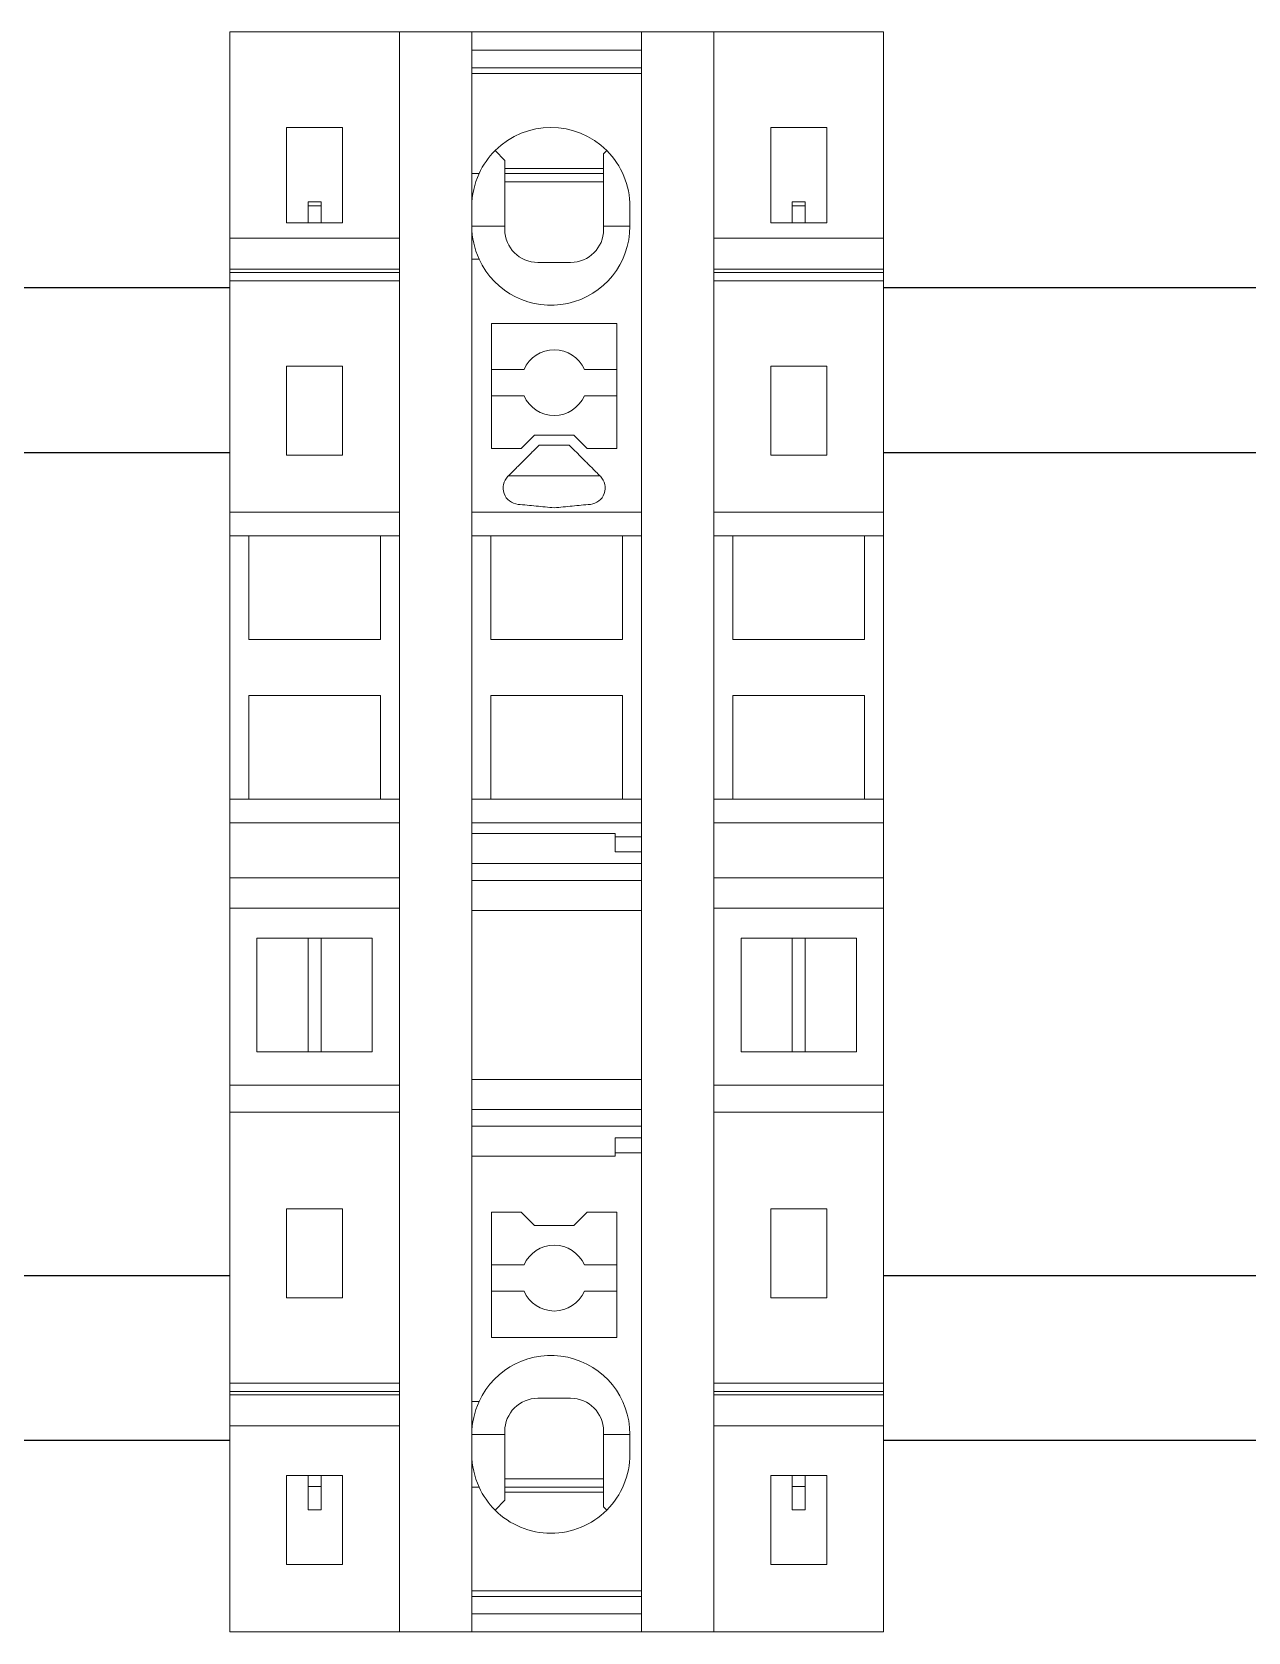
# Model space of a CAD drawing. Header units: millimetres. Extents: x 42356 to 50646, y 31507 to 39566.
# Drawn here: x 47858.69 to 47895.61, y 33177.66 to 33226.26 of the extents above; entities that cross this region are included whole.
import ezdxf

# ---------------------------------------------------------------- set-up
doc = ezdxf.new("R2010")
doc.units = ezdxf.units.MM
doc.set_wipeout_variables(frame=1)
doc.layers.add('000-PI-Oprema', color=30, linetype='Continuous', lineweight=5)
doc.layers.add('SI-ORMAR-Oprema', color=30, linetype='Continuous', lineweight=5)
doc.layers.add('004-PI-DIN Šina', color=3, linetype='Continuous')

# ---------------------------------------------------------------- blocks, each defined once
blk = doc.blocks.new('*U103')
at = {"layer": '004-PI-DIN Šina'}
blk.add_lwpolyline([(540, -17.5), (540, 17.5), (0, 17.5), (0, -17.5)], close=True, dxfattribs=at)
for points in [[(0, 12.5), (540, 12.5)], [(0, -12.5), (540, -12.5)]]:
    blk.add_lwpolyline(points, dxfattribs=at)
blk = doc.blocks.new('*U107')
blk.add_wipeout([(-24.3, 0), (24.3, 0), (24.3, -7.35), (-24.3, -7.35)])
at = {"layer": 'SI-ORMAR-Oprema'}
for p, q in [((24.3, 0), (-24.3, 0)), ((24.3, -7.35), (24.3, 0)), ((-24.3, 0), (-24.3, -7.35)), ((-18.035, -2.2), (-24.3, -2.2)), ((-18.035, -7.35), (-18.035, -2.2)), ((-17.098, -2.2), (-18.035, -2.2)), ((-17.098, -7.35), (-17.098, -2.2)), ((-16.998, -2.2), (-17.098, -2.2)), ((-16.998, -2.2), (-16.998, -7.35)), ((-16.74, -2.2), (-16.998, -2.2)), ((-16.74, -2.2), (-16.74, -7.35)), ((-9.718, -2.2), (-16.74, -2.2)), ((-9.718, -2.2), (-9, -2.2)), ((-9.718, -7.35), (-9.718, -2.2)), ((-9, -2.775), (-9, -2.2)), ((-9, -2.2), (-1, -2.2)), ((-1, -2.2), (-1, -2.775)), ((-1, -2.2), (-0.282, -2.2)), ((-0.282, -2.2), (1.39, -2.2)), ((-0.282, -7.35), (-0.282, -2.2)), ((2.315, -2.2), (1.39, -2.2)), ((1.39, -2.2), (1.39, -7.35)), ((7.689, -2.2), (2.315, -2.2)), ((2.315, -2.2), (2.315, -7.35)), ((7.689, -2.2), (7.689, -7.35)), ((8.51, -2.2), (7.689, -2.2)), ((8.51, -7.35), (8.51, -2.2)), ((8.51, -2.2), (16.74, -2.2)), ((16.74, -2.2), (16.74, -7.35)), ((16.74, -2.2), (16.998, -2.2)), ((16.998, -7.35), (16.998, -2.2)), ((16.998, -2.2), (17.098, -2.2)), ((18.035, -2.2), (17.098, -2.2)), ((17.098, -7.35), (17.098, -2.2)), ((18.035, -2.2), (24.3, -2.2)), ((18.035, -7.35), (18.035, -2.2)), ((-9, -6.775), (-9, -2.775)), ((-9, -2.775), (-5.85, -2.775)), ((-5.85, -2.775), (-5.85, -6.775)), ((-4.15, -2.775), (-1, -2.775)), ((-4.15, -6.775), (-4.15, -2.775)), ((-1, -2.775), (-1, -6.775)), ((3.225, -3.025), (6.675, -3.025)), ((3.225, -4.575), (3.225, -3.025)), ((6.675, -3.025), (6.675, -4.575)), ((-21.4, -5.625), (-21.4, -3.925)), ((-21.4, -3.925), (-18.5, -3.925)), ((-18.5, -3.925), (-18.5, -4.575)), ((-14.15, -3.925), (-11.45, -3.925)), ((-14.15, -5.625), (-14.15, -3.925)), ((-11.45, -3.925), (-11.45, -5.625)), ((11.45, -3.925), (14.15, -3.925)), ((11.45, -5.625), (11.45, -3.925)), ((14.15, -3.925), (14.15, -5.625)), ((19.55, -4.575), (19.55, -3.925)), ((19.55, -3.925), (22.25, -3.925)), ((22.25, -3.925), (22.25, -5.625)), ((-19.015, -4.575), (-19.145, -4.575)), ((-19.145, -4.975), (-19.145, -4.575)), ((-19.015, -4.575), (-19.015, -4.975)), ((-19.015, -4.575), (-18.5, -4.575)), ((-18.5, -4.575), (-18.5, -4.975)), ((3.225, -4.575), (6.675, -4.575)), ((3.225, -4.975), (3.225, -4.575)), ((6.675, -4.575), (6.675, -4.975)), ((19.55, -4.975), (19.55, -4.575)), ((19.55, -4.575), (19.885, -4.575)), ((19.885, -4.575), (19.885, -4.975)), ((20.585, -4.575), (19.885, -4.575)), ((20.585, -4.575), (20.585, -4.975)), ((-19.015, -4.975), (-19.145, -4.975)), ((-19.015, -4.975), (-18.5, -4.975)), ((-18.5, -4.975), (-18.5, -5.625)), ((3.225, -4.975), (6.675, -4.975)), ((3.225, -6.525), (3.225, -4.975)), ((6.675, -4.975), (6.675, -6.525)), ((19.55, -4.975), (19.885, -4.975)), ((19.55, -5.625), (19.55, -4.975)), ((20.585, -4.975), (19.885, -4.975)), ((-18.5, -5.625), (-21.4, -5.625)), ((-11.45, -5.625), (-14.15, -5.625)), ((14.15, -5.625), (11.45, -5.625)), ((22.25, -5.625), (19.55, -5.625)), ((-5.85, -6.775), (-9, -6.775)), ((-9, -7.35), (-9, -6.775)), ((-1, -6.775), (-4.15, -6.775)), ((-1, -6.775), (-1, -7.35)), ((6.675, -6.525), (3.225, -6.525)), ((-18.035, -7.35), (-24.3, -7.35)), ((-17.098, -7.35), (-18.035, -7.35)), ((-16.998, -7.35), (-17.098, -7.35)), ((-16.74, -7.35), (-16.998, -7.35)), ((-9.718, -7.35), (-16.74, -7.35)), ((-9.718, -7.35), (-9, -7.35)), ((-9, -7.35), (-1, -7.35)), ((-1, -7.35), (-0.282, -7.35)), ((-0.282, -7.35), (1.39, -7.35)), ((1.39, -7.35), (2.315, -7.35)), ((2.315, -7.35), (7.689, -7.35)), ((7.689, -7.35), (8.51, -7.35)), ((8.51, -7.35), (16.74, -7.35)), ((16.74, -7.35), (16.998, -7.35)), ((16.998, -7.35), (17.098, -7.35)), ((18.035, -7.35), (17.098, -7.35)), ((18.035, -7.35), (24.3, -7.35))]:
    blk.add_line(p, q, dxfattribs=at)
blk = doc.blocks.new('*U115')
blk.add_wipeout([(47227.3, 37326.634), (47227.3, 37321.484), (47275.9, 37321.484), (47275.9, 37326.634)])
at = {"layer": '000-PI-Oprema'}
for p, q in [((47227.3, 37321.484), (47227.3, 37326.634)), ((47227.848, 37326.634), (47227.3, 37326.634)), ((47228.388, 37326.634), (47227.848, 37326.634)), ((47227.848, 37321.484), (47227.848, 37326.634)), ((47228.388, 37321.484), (47228.388, 37326.634)), ((47228.557, 37326.634), (47228.388, 37326.634)), ((47228.557, 37321.484), (47228.557, 37326.634)), ((47241.881, 37326.634), (47228.557, 37326.634)), ((47233.2, 37326.284), (47232.6, 37326.284)), ((47233.2, 37325.484), (47233.2, 37326.284)), ((47241.881, 37321.484), (47241.881, 37326.634)), ((47242.6, 37326.634), (47241.881, 37326.634)), ((47242.6, 37326.634), (47242.6, 37326.059)), ((47250.6, 37326.634), (47242.6, 37326.634)), ((47250.6, 37326.634), (47250.6, 37326.059)), ((47251.318, 37326.634), (47250.6, 37326.634)), ((47251.318, 37326.634), (47251.751, 37326.634)), ((47251.318, 37321.484), (47251.318, 37326.634)), ((47251.751, 37325.834), (47251.751, 37326.634)), ((47252.207, 37326.634), (47251.751, 37326.634)), ((47252.207, 37326.634), (47252.56, 37326.634)), ((47252.207, 37325.834), (47252.207, 37326.634)), ((47253.072, 37326.634), (47252.56, 37326.634)), ((47252.56, 37326.634), (47252.56, 37321.484)), ((47253.072, 37326.634), (47253.072, 37321.484)), ((47253.072, 37326.634), (47253.984, 37326.634)), ((47253.984, 37321.484), (47253.984, 37326.634)), ((47253.984, 37326.634), (47259.116, 37326.634)), ((47259.116, 37326.634), (47259.116, 37321.484)), ((47259.116, 37326.634), (47260.028, 37326.634)), ((47260.028, 37326.634), (47260.028, 37321.484)), ((47260.028, 37326.634), (47260.54, 37326.634)), ((47260.54, 37321.484), (47260.54, 37326.634)), ((47260.54, 37326.634), (47260.893, 37326.634)), ((47260.893, 37325.834), (47260.893, 37326.634)), ((47261.349, 37326.634), (47260.893, 37326.634)), ((47261.349, 37325.834), (47261.349, 37326.634)), ((47274.65, 37326.634), (47261.349, 37326.634)), ((47269.9, 37326.284), (47270.5, 37326.284)), ((47269.9, 37325.484), (47269.9, 37326.284)), ((47274.65, 37321.484), (47274.65, 37326.634)), ((47274.65, 37326.634), (47274.818, 37326.634)), ((47274.818, 37321.484), (47274.818, 37326.634)), ((47274.818, 37326.634), (47275.352, 37326.634)), ((47275.352, 37321.484), (47275.352, 37326.634)), ((47275.352, 37326.634), (47275.9, 37326.634)), ((47275.9, 37321.484), (47275.9, 37326.634)), ((47237.55, 37325.884), (47236.15, 37325.884)), ((47236.15, 37325.884), (47236.15, 37322.084)), ((47238.35, 37325.884), (47237.55, 37325.884)), ((47237.55, 37324.901), (47237.55, 37325.884)), ((47239.95, 37325.884), (47238.35, 37325.884)), ((47238.35, 37325.884), (47238.35, 37324.901)), ((47239.95, 37324.984), (47239.95, 37325.884)), ((47242.6, 37326.059), (47242.6, 37322.059)), ((47245.75, 37326.059), (47242.6, 37326.059)), ((47245.75, 37322.059), (47245.75, 37326.059)), ((47247.45, 37326.059), (47247.45, 37322.059)), ((47250.6, 37326.059), (47247.45, 37326.059)), ((47250.6, 37326.059), (47250.6, 37322.059)), ((47251.65, 37321.484), (47251.65, 37325.834)), ((47251.65, 37325.834), (47251.751, 37325.834)), ((47251.751, 37325.834), (47252.207, 37325.834)), ((47260.893, 37325.834), (47261.349, 37325.834)), ((47261.349, 37325.834), (47261.45, 37325.834)), ((47261.45, 37325.834), (47261.45, 37321.484)), ((47264.75, 37325.884), (47263.15, 37325.884)), ((47263.15, 37325.884), (47263.15, 37324.984)), ((47264.75, 37324.901), (47264.75, 37325.884)), ((47265.55, 37325.884), (47264.75, 37325.884)), ((47265.55, 37325.884), (47265.55, 37324.901)), ((47266.95, 37325.884), (47265.55, 37325.884)), ((47266.95, 37322.084), (47266.95, 37325.884)), ((47231, 37325.484), (47230.903, 37325.581)), ((47231.45, 37325.484), (47231, 37325.484)), ((47231.45, 37325.484), (47231.45, 37322.484)), ((47231.6, 37325.484), (47231.45, 37325.484)), ((47231.6, 37322.484), (47231.6, 37325.484)), ((47231.85, 37325.484), (47231.6, 37325.484)), ((47231.85, 37325.484), (47231.85, 37322.484)), ((47233.2, 37325.484), (47231.85, 37325.484)), ((47233.3, 37325.484), (47233.2, 37325.484)), ((47240.78, 37325.371), (47240.78, 37322.597)), ((47269.8, 37325.484), (47269.9, 37325.484)), ((47269.9, 37325.484), (47271.25, 37325.484)), ((47271.25, 37325.484), (47271.25, 37322.484)), ((47271.25, 37325.484), (47271.5, 37325.484)), ((47271.5, 37322.484), (47271.5, 37325.484)), ((47271.5, 37325.484), (47271.65, 37325.484)), ((47271.65, 37325.484), (47271.65, 37322.484)), ((47271.65, 37325.484), (47272.1, 37325.484)), ((47272.1, 37325.484), (47272.197, 37325.581)), ((47239.55, 37324.584), (47239.95, 37324.984)), ((47263.15, 37324.984), (47263.55, 37324.584)), ((47239.55, 37323.384), (47239.55, 37324.584)), ((47263.55, 37324.584), (47263.55, 37323.384)), ((47268.8, 37323.484), (47268.8, 37324.484)), ((47239.95, 37322.984), (47239.55, 37323.384)), ((47263.55, 37323.384), (47263.15, 37322.984)), ((47237.55, 37322.084), (47237.55, 37323.068)), ((47238.35, 37323.068), (47238.35, 37322.084)), ((47239.95, 37322.084), (47239.95, 37322.984)), ((47263.15, 37322.984), (47263.15, 37322.084)), ((47264.75, 37322.084), (47264.75, 37323.068)), ((47265.55, 37323.068), (47265.55, 37322.084)), ((47230.903, 37322.187), (47231.2, 37322.484)), ((47231.2, 37322.484), (47231.45, 37322.484)), ((47231.45, 37322.484), (47231.6, 37322.484)), ((47231.6, 37322.484), (47231.85, 37322.484)), ((47231.85, 37322.484), (47233.2, 37322.484)), ((47233.3, 37322.484), (47233.2, 37322.484)), ((47233.2, 37322.484), (47233.2, 37321.484)), ((47269.8, 37322.484), (47269.9, 37322.484)), ((47271.25, 37322.484), (47269.9, 37322.484)), ((47269.9, 37322.484), (47269.9, 37321.484)), ((47271.5, 37322.484), (47271.25, 37322.484)), ((47271.65, 37322.484), (47271.5, 37322.484)), ((47271.9, 37322.484), (47271.65, 37322.484)), ((47272.197, 37322.187), (47271.9, 37322.484)), ((47236.15, 37322.084), (47237.55, 37322.084)), ((47237.55, 37322.084), (47238.35, 37322.084)), ((47238.35, 37322.084), (47239.95, 37322.084)), ((47242.6, 37322.059), (47245.75, 37322.059)), ((47242.6, 37322.059), (47242.6, 37321.484)), ((47247.45, 37322.059), (47250.6, 37322.059)), ((47250.6, 37322.059), (47250.6, 37321.484)), ((47263.15, 37322.084), (47264.75, 37322.084)), ((47264.75, 37322.084), (47265.55, 37322.084)), ((47265.55, 37322.084), (47266.95, 37322.084)), ((47227.848, 37321.484), (47227.3, 37321.484)), ((47228.388, 37321.484), (47227.848, 37321.484)), ((47228.557, 37321.484), (47228.388, 37321.484)), ((47231.6, 37321.484), (47228.557, 37321.484)), ((47231.6, 37321.702), (47231.6, 37321.484)), ((47232.6, 37321.484), (47231.6, 37321.484)), ((47232.6, 37321.484), (47233.2, 37321.484)), ((47234.2, 37321.484), (47233.2, 37321.484)), ((47234.2, 37321.484), (47234.2, 37321.702)), ((47234.2, 37321.484), (47241.881, 37321.484)), ((47242.6, 37321.484), (47241.881, 37321.484)), ((47250.6, 37321.484), (47242.6, 37321.484)), ((47251.318, 37321.484), (47250.6, 37321.484)), ((47251.318, 37321.484), (47251.65, 37321.484)), ((47251.65, 37321.484), (47252.56, 37321.484)), ((47253.072, 37321.484), (47252.56, 37321.484)), ((47253.072, 37321.484), (47253.984, 37321.484)), ((47259.116, 37321.484), (47253.984, 37321.484)), ((47259.116, 37321.484), (47260.028, 37321.484)), ((47260.028, 37321.484), (47260.54, 37321.484)), ((47260.54, 37321.484), (47261.45, 37321.484)), ((47268.9, 37321.484), (47261.45, 37321.484)), ((47268.9, 37321.484), (47268.9, 37321.702)), ((47268.9, 37321.484), (47269.9, 37321.484)), ((47270.5, 37321.484), (47269.9, 37321.484)), ((47271.5, 37321.484), (47270.5, 37321.484)), ((47271.5, 37321.702), (47271.5, 37321.484)), ((47274.65, 37321.484), (47271.5, 37321.484)), ((47274.65, 37321.484), (47274.818, 37321.484)), ((47274.818, 37321.484), (47275.352, 37321.484)), ((47275.352, 37321.484), (47275.9, 37321.484))]:
    blk.add_line(p, q, dxfattribs=at)
for centre, radius, start, end in [((47232.6, 37323.884), 2.4, 90, 135), ((47233.2, 37323.884), 2.4, 294.6243, 90), ((47269.9, 37323.884), 2.4, 90, 245.3757), ((47270.5, 37323.884), 2.4, 45, 90), ((47232.6, 37323.884), 2.4, 135, 225), ((47233.3, 37324.484), 1, 0, 90), ((47241.15, 37325.034), 0.5, 5.4406, 134.9997), ((47269.8, 37324.484), 1, 90, 180), ((47270.5, 37323.884), 2.4, 315, 45), ((47237.95, 37323.984), 1, 113.5782, 246.4218), ((47237.95, 37323.984), 1, 293.5782, 66.4218), ((47265.15, 37323.984), 1, 113.5782, 246.4218), ((47265.15, 37323.984), 1, 293.5782, 66.4218), ((47233.3, 37323.484), 1, 270, 360), ((47269.8, 37323.484), 1, 180, 270), ((47241.15, 37322.934), 0.5, 225, 354.5597), ((47232.6, 37323.884), 2.4, 225, 245.3757), ((47270.5, 37323.884), 2.4, 294.6243, 315), ((47232.6, 37323.884), 2.4, 245.3757, 270), ((47233.2, 37323.884), 2.4, 270, 294.6243), ((47269.9, 37323.884), 2.4, 245.3757, 270), ((47270.5, 37323.884), 2.4, 270, 294.6243)]:
    blk.add_arc(centre, radius, start, end, dxfattribs=at)
for points in [[(47240.78, 37325.371), (47240.552, 37325.143), (47240.323, 37324.914), (47240.087, 37324.678), (47239.85, 37324.441)], [(47240.796, 37325.388), (47240.788, 37325.379), (47240.78, 37325.371)], [(47241.752, 37323.984), (47241.726, 37324.258), (47241.7, 37324.533), (47241.674, 37324.807), (47241.648, 37325.082)], [(47234.3, 37323.484), (47234.3, 37323.606), (47234.3, 37323.735), (47234.3, 37323.871), (47234.3, 37324.007), (47234.3, 37324.138), (47234.3, 37324.261), (47234.3, 37324.376), (47234.3, 37324.484)], [(47239.85, 37323.527), (47239.85, 37323.756), (47239.85, 37323.984), (47239.85, 37324.213), (47239.85, 37324.441)], [(47241.648, 37322.887), (47241.674, 37323.161), (47241.7, 37323.435), (47241.726, 37323.71), (47241.752, 37323.984)], [(47240.78, 37322.597), (47240.552, 37322.825), (47240.323, 37323.054), (47240.087, 37323.29), (47239.85, 37323.527)], [(47240.796, 37322.581), (47240.788, 37322.589), (47240.78, 37322.597)]]:
    blk.add_spline(points, degree=3, dxfattribs=at)
blk = doc.blocks.new('*U201')
at = {"layer": '000-PI-Oprema'}
blk.add_blockref('*U115', (-47251.6, -37324.059), dxfattribs=at)
blk = doc.blocks.new('*U202')
at = {"layer": '000-PI-Oprema', "color": 0, "linetype": 'ByBlock', "lineweight": -2, "transparency": 16777216}
blk.add_blockref('*U201', (0, 0), dxfattribs=at)
blk = doc.blocks.new('*U106')
blk.add_wipeout([(-24.3, -7.35), (24.3, -7.35), (24.3, 0), (-24.3, 0)])
at = {"layer": 'SI-ORMAR-Oprema'}
for p, q in [((-18.035, 0), (-24.3, 0)), ((-18.035, 0), (-18.035, -5.15)), ((-17.098, 0), (-18.035, 0)), ((-17.098, 0), (-17.098, -5.15)), ((-16.998, 0), (-17.098, 0)), ((-16.998, -5.15), (-16.998, 0)), ((-16.74, 0), (-16.998, 0)), ((-16.74, -5.15), (-16.74, 0)), ((-9.718, 0), (-16.74, 0)), ((-9.718, 0), (-9, 0)), ((-9.718, 0), (-9.718, -5.15)), ((-9, 0), (-9, -0.575)), ((-9, 0), (-1, 0)), ((-1, 0), (-0.282, 0)), ((-1, -0.575), (-1, 0)), ((-0.282, 0), (1.39, 0)), ((-0.282, 0), (-0.282, -5.15)), ((1.39, 0), (2.315, 0)), ((1.39, -5.15), (1.39, 0)), ((2.315, 0), (7.689, 0)), ((2.315, -5.15), (2.315, 0)), ((7.689, -5.15), (7.689, 0)), ((7.689, 0), (8.51, 0)), ((8.51, 0), (8.51, -5.15)), ((8.51, 0), (16.74, 0)), ((16.74, -5.15), (16.74, 0)), ((16.74, 0), (16.998, 0)), ((16.998, 0), (16.998, -5.15)), ((16.998, 0), (17.098, 0)), ((17.098, 0), (17.098, -5.15)), ((18.035, 0), (17.098, 0)), ((18.035, 0), (18.035, -5.15)), ((18.035, 0), (24.3, 0)), ((24.3, 0), (24.3, -7.35)), ((-24.3, -7.35), (-24.3, 0)), ((-9, -0.575), (-9, -4.575)), ((-5.85, -0.575), (-9, -0.575)), ((-5.85, -4.575), (-5.85, -0.575)), ((-4.15, -0.575), (-4.15, -4.575)), ((-1, -0.575), (-4.15, -0.575)), ((-1, -4.575), (-1, -0.575)), ((6.675, -0.825), (3.225, -0.825)), ((3.225, -0.825), (3.225, -2.375)), ((6.675, -2.375), (6.675, -0.825)), ((-21.4, -1.725), (-21.4, -3.425)), ((-18.5, -1.725), (-21.4, -1.725)), ((-18.5, -2.375), (-18.5, -1.725)), ((-14.15, -1.725), (-14.15, -3.425)), ((-11.45, -1.725), (-14.15, -1.725)), ((-11.45, -3.425), (-11.45, -1.725)), ((11.45, -1.725), (11.45, -3.425)), ((14.15, -1.725), (11.45, -1.725)), ((14.15, -3.425), (14.15, -1.725)), ((22.25, -1.725), (19.55, -1.725)), ((19.55, -1.725), (19.55, -2.375)), ((22.25, -3.425), (22.25, -1.725)), ((-19.015, -2.375), (-19.145, -2.375)), ((-19.145, -2.375), (-19.145, -2.775)), ((-19.015, -2.375), (-18.5, -2.375)), ((-19.015, -2.775), (-19.015, -2.375)), ((-18.5, -2.775), (-18.5, -2.375)), ((3.225, -2.375), (6.675, -2.375)), ((3.225, -2.375), (3.225, -2.775)), ((6.675, -2.775), (6.675, -2.375)), ((19.55, -2.375), (19.885, -2.375)), ((19.55, -2.375), (19.55, -2.775)), ((20.585, -2.375), (19.885, -2.375)), ((19.885, -2.775), (19.885, -2.375)), ((20.585, -2.775), (20.585, -2.375)), ((-19.015, -2.775), (-19.145, -2.775)), ((-19.015, -2.775), (-18.5, -2.775)), ((-18.5, -3.425), (-18.5, -2.775)), ((3.225, -2.775), (6.675, -2.775)), ((3.225, -2.775), (3.225, -4.325)), ((6.675, -4.325), (6.675, -2.775)), ((19.55, -2.775), (19.55, -3.425)), ((19.55, -2.775), (19.885, -2.775)), ((20.585, -2.775), (19.885, -2.775)), ((-21.4, -3.425), (-18.5, -3.425)), ((-14.15, -3.425), (-11.45, -3.425)), ((11.45, -3.425), (14.15, -3.425)), ((19.55, -3.425), (22.25, -3.425)), ((3.225, -4.325), (6.675, -4.325)), ((-9, -4.575), (-9, -5.15)), ((-9, -4.575), (-5.85, -4.575)), ((-4.15, -4.575), (-1, -4.575)), ((-1, -5.15), (-1, -4.575)), ((-18.035, -5.15), (-24.3, -5.15)), ((-17.098, -5.15), (-18.035, -5.15)), ((-16.998, -5.15), (-17.098, -5.15)), ((-16.74, -5.15), (-16.998, -5.15)), ((-9.718, -5.15), (-16.74, -5.15)), ((-9.718, -5.15), (-9, -5.15)), ((-9, -5.15), (-1, -5.15)), ((-1, -5.15), (-0.282, -5.15)), ((-0.282, -5.15), (1.39, -5.15)), ((2.315, -5.15), (1.39, -5.15)), ((7.689, -5.15), (2.315, -5.15)), ((8.51, -5.15), (7.689, -5.15)), ((8.51, -5.15), (16.74, -5.15)), ((16.74, -5.15), (16.998, -5.15)), ((16.998, -5.15), (17.098, -5.15)), ((18.035, -5.15), (17.098, -5.15)), ((18.035, -5.15), (24.3, -5.15)), ((24.3, -7.35), (-24.3, -7.35))]:
    blk.add_line(p, q, dxfattribs=at)

msp = doc.modelspace()

# ---------------------------------------------------------------- block references
msp.add_blockref('*U103', (47547.526, 33200.989))

# ---------------------------------------------------------------- next in the draw order: block references
at = {"layer": '000-PI-Oprema', "rotation": 270}
msp.add_blockref('*U107', (47872.045, 33201.962), dxfattribs=at)

# ---------------------------------------------------------------- next in the draw order: block references
msp.add_blockref('*U202', (47874.62, 33201.962), dxfattribs=at)

# ---------------------------------------------------------------- next in the draw order: block references
msp.add_blockref('*U106', (47884.545, 33201.962), dxfattribs=at)

doc.saveas('drawing.dxf')
